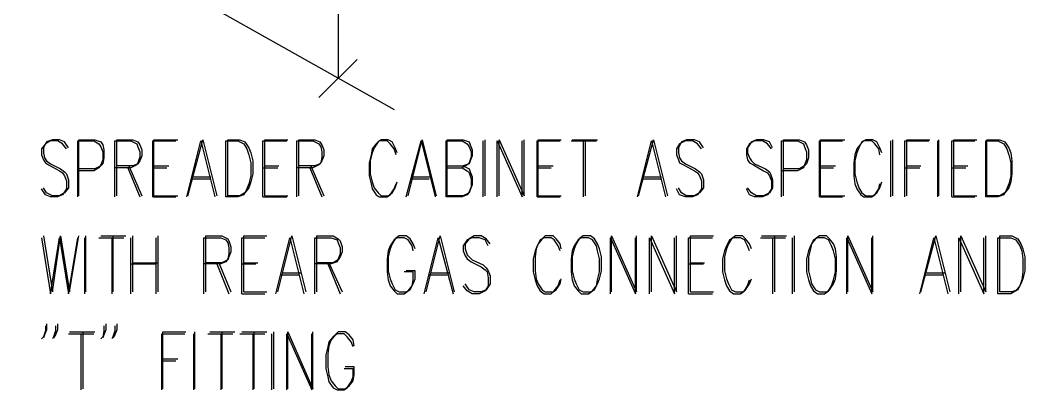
# Model space of a CAD drawing. Header units: metres. Extents: x 14 to 601, y -779 to -12.
# Drawn here: x 352.8 to 473.2, y -563.1 to -518.8 of the extents above; entities that cross this region are included whole.
import ezdxf

# ---------------------------------------------------------------- set-up
doc = ezdxf.new("R2010")
doc.units = ezdxf.units.M

msp = doc.modelspace()

# ---------------------------------------------------------------- linework, layer by layer
for p, q in [((390.88, -455.84), (390.88, -525.8)), ((284.56, -465.8), (397.6, -529.52)), ((388.6, -528.08), (393.16, -523.52)), ((355.96, -533.36), (355.6, -534.08)), ((356.44, -533.24), (355.84, -533.6)), ((356.68, -533.12), (355.96, -533.36)), ((357.28, -533.24), (356.44, -533.24)), ((357.52, -533.12), (356.68, -533.12)), ((357.88, -533.6), (357.28, -533.24)), ((358.12, -533.36), (357.52, -533.12)), ((358.6, -534.08), (358.12, -533.36)), ((359.68, -539.96), (359.68, -533.24)), ((359.68, -533.24), (361.6, -533.24)), ((359.8, -539.84), (359.8, -533.12)), ((359.8, -533.12), (361.72, -533.12)), ((361.6, -533.24), (362.2, -533.6)), ((361.72, -533.12), (362.44, -533.36)), ((362.44, -533.36), (362.68, -533.72)), ((364.12, -539.96), (364.12, -533.24)), ((364.12, -533.24), (366.04, -533.24)), ((364.36, -539.84), (364.36, -533.12)), ((364.36, -533.12), (366.28, -533.12)), ((366.04, -533.24), (366.76, -533.6)), ((366.28, -533.12), (366.88, -533.36)), ((366.88, -533.36), (367.12, -533.72)), ((368.68, -539.96), (368.68, -533.24)), ((368.68, -533.24), (371.44, -533.24)), ((368.8, -539.84), (368.8, -533.12)), ((368.8, -533.12), (371.68, -533.12)), ((372.76, -539.96), (374.44, -533.24)), ((372.88, -539.84), (374.68, -533.12)), ((374.44, -533.24), (376.12, -539.96)), ((374.68, -533.12), (376.36, -539.84)), ((377.44, -539.96), (377.44, -533.24)), ((377.44, -533.24), (378.88, -533.24)), ((377.68, -539.84), (377.68, -533.12)), ((377.68, -533.12), (379.12, -533.12)), ((378.88, -533.24), (379.6, -533.6)), ((379.12, -533.12), (379.72, -533.36)), ((379.72, -533.36), (380.2, -534.08)), ((381.88, -539.96), (381.88, -533.24)), ((381.88, -533.24), (384.76, -533.24)), ((382.12, -539.84), (382.12, -533.12)), ((382.12, -533.12), (384.88, -533.12)), ((385.96, -539.96), (385.96, -533.24)), ((385.96, -533.24), (387.88, -533.24)), ((386.2, -539.84), (386.2, -533.12)), ((386.2, -533.12), (388.12, -533.12)), ((387.88, -533.24), (388.6, -533.6)), ((388.12, -533.12), (388.72, -533.36)), ((388.72, -533.36), (388.96, -533.72)), ((395.68, -533.36), (395.2, -534.08)), ((395.8, -533.24), (395.44, -533.6)), ((396.04, -533.12), (395.68, -533.36)), ((396.76, -533.24), (395.8, -533.24)), ((396.88, -533.12), (396.04, -533.12)), ((397.12, -533.6), (396.76, -533.24)), ((397.36, -533.36), (396.88, -533.12)), ((397.72, -534.08), (397.36, -533.36)), ((399.04, -539.96), (400.84, -533.24)), ((399.28, -539.84), (400.96, -533.12)), ((400.84, -533.24), (402.52, -539.96)), ((400.96, -533.12), (402.64, -539.84)), ((403.84, -539.96), (403.84, -533.24)), ((403.84, -533.24), (405.76, -533.24)), ((403.96, -539.84), (403.96, -533.12)), ((403.96, -533.12), (405.88, -533.12)), ((405.76, -533.24), (406.36, -533.6)), ((405.88, -533.12), (406.6, -533.36)), ((406.6, -533.36), (406.72, -533.72)), ((408.28, -539.96), (408.28, -533.24)), ((408.52, -539.84), (408.52, -533.12)), ((409.96, -539.96), (409.96, -533.24)), ((409.96, -533.24), (412.96, -539.96)), ((410.2, -539.84), (410.2, -533.12)), ((410.2, -533.12), (413.2, -539.84)), ((412.96, -539.96), (412.96, -533.24)), ((413.2, -539.84), (413.2, -533.12)), ((414.76, -539.96), (414.76, -533.24)), ((414.76, -533.24), (417.52, -533.24)), ((414.88, -539.84), (414.88, -533.12)), ((414.88, -533.12), (417.64, -533.12)), ((418.84, -533.24), (421.84, -533.24)), ((418.96, -533.12), (421.96, -533.12)), ((420.28, -533.24), (420.28, -539.96)), ((420.52, -533.12), (420.52, -539.84)), ((426.76, -539.96), (428.44, -533.24)), ((426.88, -539.84), (428.68, -533.12)), ((428.44, -533.24), (430.12, -539.96)), ((428.68, -533.12), (430.36, -539.84)), ((432.04, -533.36), (431.68, -534.08)), ((432.52, -533.24), (431.8, -533.6)), ((432.64, -533.12), (432.04, -533.36)), ((433.36, -533.24), (432.52, -533.24)), ((433.6, -533.12), (432.64, -533.12)), ((433.96, -533.6), (433.36, -533.24)), ((434.2, -533.36), (433.6, -533.12)), ((434.68, -534.08), (434.2, -533.36)), ((440.44, -533.36), (439.96, -534.08)), ((440.8, -533.24), (440.2, -533.6)), ((441.04, -533.12), (440.44, -533.36)), ((441.76, -533.24), (440.8, -533.24)), ((441.88, -533.12), (441.04, -533.12)), ((442.36, -533.6), (441.76, -533.24)), ((442.6, -533.36), (441.88, -533.12)), ((442.96, -534.08), (442.6, -533.36)), ((444.04, -539.96), (444.04, -533.24)), ((444.04, -533.24), (445.96, -533.24)), ((444.28, -539.84), (444.28, -533.12)), ((444.28, -533.12), (446.2, -533.12)), ((445.96, -533.24), (446.68, -533.6)), ((446.2, -533.12), (446.8, -533.36)), ((446.8, -533.36), (447.04, -533.72)), ((448.6, -539.96), (448.6, -533.24)), ((448.6, -533.24), (451.36, -533.24)), ((448.72, -539.84), (448.72, -533.12)), ((448.72, -533.12), (451.6, -533.12)), ((453.64, -533.36), (453.28, -534.08)), ((453.88, -533.24), (453.52, -533.6)), ((454.12, -533.12), (453.64, -533.36)), ((454.84, -533.24), (453.88, -533.24)), ((454.96, -533.12), (454.12, -533.12)), ((455.2, -533.6), (454.84, -533.24)), ((455.44, -533.36), (454.96, -533.12)), ((455.8, -534.08), (455.44, -533.36)), ((457.12, -539.96), (457.12, -533.24)), ((457.36, -539.84), (457.36, -533.12)), ((458.8, -539.96), (458.8, -533.24)), ((458.8, -533.24), (461.68, -533.24)), ((459.04, -539.84), (459.04, -533.12)), ((459.04, -533.12), (461.8, -533.12)), ((462.76, -539.96), (462.76, -533.24)), ((462.88, -539.84), (462.88, -533.12)), ((464.44, -539.96), (464.44, -533.24)), ((464.44, -533.24), (467.2, -533.24)), ((464.68, -539.84), (464.68, -533.12)), ((464.68, -533.12), (467.44, -533.12)), ((468.52, -539.96), (468.52, -533.24)), ((468.52, -533.24), (469.96, -533.24)), ((468.64, -539.84), (468.64, -533.12)), ((468.64, -533.12), (470.2, -533.12)), ((469.96, -533.24), (470.68, -533.6)), ((470.2, -533.12), (470.8, -533.36)), ((470.8, -533.36), (471.28, -534.08)), ((355.84, -533.6), (355.36, -534.2)), ((355.36, -534.2), (355.36, -534.92)), ((355.6, -534.08), (355.6, -534.68)), ((358.36, -534.2), (357.88, -533.6)), ((362.2, -533.6), (362.44, -533.96)), ((362.44, -533.96), (362.68, -534.56)), ((362.68, -533.72), (362.8, -534.32)), ((362.68, -534.56), (362.68, -535.52)), ((362.8, -534.32), (362.8, -535.28)), ((366.76, -533.6), (366.88, -533.96)), ((366.88, -533.96), (367.12, -534.56)), ((367.12, -533.72), (367.36, -534.32)), ((367.12, -534.56), (367.12, -535.16)), ((367.36, -534.32), (367.36, -535.04)), ((379.6, -533.6), (379.96, -534.2)), ((379.96, -534.2), (380.2, -534.92)), ((380.2, -534.08), (380.44, -534.68)), ((388.6, -533.6), (388.84, -533.96)), ((388.84, -533.96), (388.96, -534.56)), ((388.96, -533.72), (389.2, -534.32)), ((388.96, -534.56), (388.96, -535.16)), ((389.2, -534.32), (389.2, -535.04)), ((394.96, -534.2), (394.84, -534.92)), ((395.44, -533.6), (394.96, -534.2)), ((395.2, -534.08), (394.96, -534.68)), ((397.6, -534.2), (397.12, -533.6)), ((397.84, -534.92), (397.6, -534.2)), ((397.96, -534.68), (397.72, -534.08)), ((406.36, -533.6), (406.6, -533.96)), ((406.6, -533.96), (406.84, -534.56)), ((406.72, -533.72), (406.96, -534.32)), ((406.84, -534.56), (406.84, -535.16)), ((406.96, -534.32), (406.96, -535.04)), ((431.8, -533.6), (431.44, -534.2)), ((431.44, -534.2), (431.44, -534.92)), ((431.68, -534.08), (431.68, -534.68)), ((434.44, -534.2), (433.96, -533.6)), ((440.2, -533.6), (439.84, -534.2)), ((439.84, -534.2), (439.84, -534.92)), ((439.96, -534.08), (439.96, -534.68)), ((442.84, -534.2), (442.36, -533.6)), ((446.68, -533.6), (446.8, -533.96)), ((446.8, -533.96), (447.04, -534.56)), ((447.04, -533.72), (447.28, -534.32)), ((447.04, -534.56), (447.04, -535.52)), ((447.28, -534.32), (447.28, -535.28)), ((453.04, -534.2), (452.8, -534.92)), ((453.52, -533.6), (453.04, -534.2)), ((453.28, -534.08), (453.04, -534.68)), ((455.68, -534.2), (455.2, -533.6)), ((455.8, -534.92), (455.68, -534.2)), ((456.04, -534.68), (455.8, -534.08)), ((470.68, -533.6), (471.04, -534.2)), ((471.04, -534.2), (471.28, -534.92)), ((471.28, -534.08), (471.52, -534.68)), ((355.36, -534.92), (355.6, -535.52)), ((355.6, -534.68), (355.72, -535.28)), ((355.6, -535.52), (355.84, -535.88)), ((355.72, -535.28), (355.96, -535.64)), ((355.96, -535.64), (356.44, -536)), ((362.68, -535.52), (362.44, -536.12)), ((362.8, -535.28), (362.68, -536)), ((367.12, -535.16), (366.88, -535.88)), ((367.12, -535.64), (366.88, -536)), ((367.36, -535.04), (367.12, -535.64)), ((380.2, -534.92), (380.44, -535.88)), ((380.44, -534.68), (380.68, -535.64)), ((380.68, -535.64), (380.68, -537.2)), ((388.96, -535.64), (388.72, -536)), ((388.96, -535.16), (388.84, -535.88)), ((389.2, -535.04), (388.96, -535.64)), ((394.84, -534.92), (394.6, -535.88)), ((394.96, -534.68), (394.72, -535.64)), ((394.72, -535.64), (394.72, -537.2)), ((406.84, -535.16), (406.6, -535.88)), ((406.72, -535.64), (406.6, -536)), ((406.96, -535.04), (406.72, -535.64)), ((431.44, -534.92), (431.68, -535.52)), ((431.68, -534.68), (431.8, -535.28)), ((431.68, -535.52), (431.8, -535.88)), ((431.8, -535.28), (432.04, -535.64)), ((432.04, -535.64), (432.52, -536)), ((439.84, -534.92), (439.96, -535.52)), ((439.96, -534.68), (440.2, -535.28)), ((439.96, -535.52), (440.2, -535.88)), ((440.2, -535.28), (440.44, -535.64)), ((440.44, -535.64), (440.8, -536)), ((447.04, -535.52), (446.8, -536.12)), ((447.28, -535.28), (447.04, -536)), ((452.8, -534.92), (452.68, -535.88)), ((453.04, -534.68), (452.8, -535.64)), ((452.8, -535.64), (452.8, -537.2)), ((471.28, -534.92), (471.52, -535.88)), ((471.52, -534.68), (471.64, -535.64)), ((471.64, -535.64), (471.64, -537.2)), ((355.84, -535.88), (356.2, -536.12)), ((356.2, -536.12), (357.52, -536.84)), ((356.44, -536), (357.64, -536.6)), ((357.52, -536.84), (357.88, -537.08)), ((357.64, -536.6), (358.12, -536.96)), ((358.12, -536.96), (358.36, -537.2)), ((361.6, -536.84), (359.68, -536.84)), ((361.72, -536.6), (359.8, -536.6)), ((362.2, -536.48), (361.6, -536.84)), ((362.44, -536.24), (361.72, -536.6)), ((362.44, -536.12), (362.2, -536.48)), ((362.68, -536), (362.44, -536.24)), ((366.04, -536.48), (364.12, -536.48)), ((366.28, -536.24), (364.36, -536.24)), ((365.68, -536.48), (367.12, -539.96)), ((365.8, -536.24), (367.36, -539.84)), ((366.76, -536.12), (366.04, -536.48)), ((366.88, -536), (366.28, -536.24)), ((366.88, -535.88), (366.76, -536.12)), ((368.68, -536.48), (370.36, -536.48)), ((368.8, -536.24), (370.6, -536.24)), ((380.44, -535.88), (380.44, -537.44)), ((381.88, -536.48), (383.68, -536.48)), ((382.12, -536.24), (383.8, -536.24)), ((387.88, -536.48), (385.96, -536.48)), ((388.12, -536.24), (386.2, -536.24)), ((387.52, -536.48), (388.96, -539.96)), ((387.64, -536.24), (389.2, -539.84)), ((388.6, -536.12), (387.88, -536.48)), ((388.72, -536), (388.12, -536.24)), ((388.84, -535.88), (388.6, -536.12)), ((394.6, -535.88), (394.6, -537.44)), ((403.84, -536.48), (405.76, -536.48)), ((403.96, -536.24), (405.88, -536.24)), ((406.36, -536.12), (405.76, -536.48)), ((405.76, -536.48), (406.36, -536.84)), ((406.6, -536), (405.88, -536.24)), ((405.88, -536.24), (406.6, -536.6)), ((406.6, -535.88), (406.36, -536.12)), ((406.36, -536.84), (406.6, -537.08)), ((406.6, -536.6), (406.72, -536.96)), ((406.72, -536.96), (406.96, -537.56)), ((414.76, -536.48), (416.44, -536.48)), ((414.88, -536.24), (416.68, -536.24)), ((431.8, -535.88), (432.28, -536.12)), ((432.28, -536.12), (433.6, -536.84)), ((432.52, -536), (433.72, -536.6)), ((433.6, -536.84), (433.96, -537.08)), ((433.72, -536.6), (434.2, -536.96)), ((434.2, -536.96), (434.44, -537.2)), ((440.2, -535.88), (440.68, -536.12)), ((440.68, -536.12), (441.88, -536.84)), ((440.8, -536), (442.12, -536.6)), ((441.88, -536.84), (442.36, -537.08)), ((442.12, -536.6), (442.6, -536.96)), ((442.6, -536.96), (442.72, -537.2)), ((445.96, -536.84), (444.04, -536.84)), ((446.2, -536.6), (444.28, -536.6)), ((446.68, -536.48), (445.96, -536.84)), ((446.8, -536.24), (446.2, -536.6)), ((446.8, -536.12), (446.68, -536.48)), ((447.04, -536), (446.8, -536.24)), ((448.6, -536.48), (450.28, -536.48)), ((448.72, -536.24), (450.52, -536.24)), ((452.68, -535.88), (452.68, -537.44)), ((458.8, -536.48), (460.6, -536.48)), ((459.04, -536.24), (460.72, -536.24)), ((464.44, -536.48), (466.12, -536.48)), ((464.68, -536.24), (466.36, -536.24)), ((471.52, -535.88), (471.52, -537.44)), ((357.88, -537.08), (358.12, -537.44)), ((358.12, -537.44), (358.36, -538.04)), ((358.36, -537.2), (358.6, -537.92)), ((358.36, -538.04), (358.36, -539)), ((358.6, -537.92), (358.6, -538.88)), ((373.36, -537.8), (375.52, -537.8)), ((373.6, -537.56), (375.64, -537.56)), ((380.44, -537.44), (380.2, -538.4)), ((380.44, -538.16), (380.2, -538.88)), ((380.68, -537.2), (380.44, -538.16)), ((394.6, -537.44), (394.84, -538.4)), ((394.72, -537.2), (394.96, -538.16)), ((394.96, -538.16), (395.2, -538.88)), ((397.72, -538.88), (397.96, -538.16)), ((399.76, -537.8), (401.8, -537.8)), ((399.88, -537.56), (402.04, -537.56)), ((406.6, -537.08), (406.84, -537.8)), ((406.84, -537.8), (406.84, -538.76)), ((406.96, -537.56), (406.96, -538.52)), ((427.36, -537.8), (429.52, -537.8)), ((427.6, -537.56), (429.64, -537.56)), ((433.96, -537.08), (434.2, -537.44)), ((434.2, -537.44), (434.44, -538.04)), ((434.44, -537.2), (434.68, -537.92)), ((434.44, -538.04), (434.44, -539)), ((434.68, -537.92), (434.68, -538.88)), ((442.36, -537.08), (442.6, -537.44)), ((442.6, -537.44), (442.84, -538.04)), ((442.72, -537.2), (442.96, -537.92)), ((442.84, -538.04), (442.84, -539)), ((442.96, -537.92), (442.96, -538.88)), ((452.68, -537.44), (452.8, -538.4)), ((452.8, -537.2), (453.04, -538.16)), ((453.04, -538.16), (453.28, -538.88)), ((455.8, -538.88), (456.04, -538.16)), ((471.52, -537.44), (471.28, -538.4)), ((471.52, -538.16), (471.28, -538.88)), ((471.64, -537.2), (471.52, -538.16)), ((355.84, -539.72), (355.36, -539)), ((355.96, -539.48), (355.6, -538.88)), ((356.68, -539.84), (355.96, -539.48)), ((358.12, -539.48), (357.52, -539.84)), ((358.36, -539), (357.88, -539.72)), ((358.6, -538.88), (358.12, -539.48)), ((379.72, -539.48), (379.12, -539.84)), ((379.96, -539), (379.6, -539.72)), ((380.2, -538.88), (379.72, -539.48)), ((380.2, -538.4), (379.96, -539)), ((394.84, -538.4), (394.96, -539)), ((394.96, -539), (395.44, -539.72)), ((395.2, -538.88), (395.68, -539.48)), ((395.68, -539.48), (396.04, -539.84)), ((396.88, -539.84), (397.36, -539.48)), ((397.12, -539.72), (397.6, -539)), ((397.36, -539.48), (397.72, -538.88)), ((397.6, -539), (397.84, -538.4)), ((406.6, -539.48), (405.88, -539.84)), ((406.6, -539.36), (406.36, -539.72)), ((406.84, -538.76), (406.6, -539.36)), ((406.72, -539.12), (406.6, -539.48)), ((406.96, -538.52), (406.72, -539.12)), ((431.8, -539.72), (431.44, -539)), ((432.04, -539.48), (431.68, -538.88)), ((432.64, -539.84), (432.04, -539.48)), ((434.2, -539.48), (433.6, -539.84)), ((434.44, -539), (433.96, -539.72)), ((434.68, -538.88), (434.2, -539.48)), ((440.2, -539.72), (439.84, -539)), ((440.44, -539.48), (439.96, -538.88)), ((441.04, -539.84), (440.44, -539.48)), ((442.6, -539.48), (441.88, -539.84)), ((442.84, -539), (442.36, -539.72)), ((442.96, -538.88), (442.6, -539.48)), ((452.8, -538.4), (453.04, -539)), ((453.04, -539), (453.52, -539.72)), ((453.28, -538.88), (453.64, -539.48)), ((453.64, -539.48), (454.12, -539.84)), ((454.96, -539.84), (455.44, -539.48)), ((455.2, -539.72), (455.68, -539)), ((455.44, -539.48), (455.8, -538.88)), ((455.68, -539), (455.8, -538.4)), ((470.8, -539.48), (470.2, -539.84)), ((471.04, -539), (470.68, -539.72)), ((471.28, -538.88), (470.8, -539.48)), ((471.28, -538.4), (471.04, -539)), ((356.44, -539.96), (355.84, -539.72)), ((357.28, -539.96), (356.44, -539.96)), ((357.52, -539.84), (356.68, -539.84)), ((357.88, -539.72), (357.28, -539.96)), ((368.68, -539.96), (371.44, -539.96)), ((368.8, -539.84), (371.68, -539.84)), ((378.88, -539.96), (377.44, -539.96)), ((379.12, -539.84), (377.68, -539.84)), ((379.6, -539.72), (378.88, -539.96)), ((381.88, -539.96), (384.76, -539.96)), ((382.12, -539.84), (384.88, -539.84)), ((395.44, -539.72), (395.8, -539.96)), ((395.8, -539.96), (396.76, -539.96)), ((396.04, -539.84), (396.88, -539.84)), ((396.76, -539.96), (397.12, -539.72)), ((405.76, -539.96), (403.84, -539.96)), ((405.88, -539.84), (403.96, -539.84)), ((406.36, -539.72), (405.76, -539.96)), ((414.76, -539.96), (417.52, -539.96)), ((414.88, -539.84), (417.64, -539.84)), ((432.52, -539.96), (431.8, -539.72)), ((433.36, -539.96), (432.52, -539.96)), ((433.6, -539.84), (432.64, -539.84)), ((433.96, -539.72), (433.36, -539.96)), ((440.8, -539.96), (440.2, -539.72)), ((441.76, -539.96), (440.8, -539.96)), ((441.88, -539.84), (441.04, -539.84)), ((442.36, -539.72), (441.76, -539.96)), ((448.6, -539.96), (451.36, -539.96)), ((448.72, -539.84), (451.6, -539.84)), ((453.52, -539.72), (453.88, -539.96)), ((453.88, -539.96), (454.84, -539.96)), ((454.12, -539.84), (454.96, -539.84)), ((454.84, -539.96), (455.2, -539.72)), ((464.44, -539.96), (467.2, -539.96)), ((464.68, -539.84), (467.44, -539.84)), ((469.96, -539.96), (468.52, -539.96)), ((470.2, -539.84), (468.64, -539.84)), ((470.68, -539.72), (469.96, -539.96)), ((355.36, -544.88), (356.44, -551.6)), ((355.6, -544.64), (356.68, -551.36)), ((356.44, -551.6), (357.52, -544.88)), ((356.68, -551.36), (357.64, -544.64)), ((357.52, -544.88), (358.6, -551.6)), ((357.64, -544.64), (358.72, -551.36)), ((358.6, -551.6), (359.68, -544.88)), ((358.72, -551.36), (359.8, -544.64)), ((360.52, -551.6), (360.52, -544.88)), ((360.64, -551.36), (360.64, -544.64)), ((362.2, -544.88), (365.2, -544.88)), ((362.44, -544.64), (365.44, -544.64)), ((363.76, -544.88), (363.76, -551.6)), ((363.88, -544.64), (363.88, -551.36)), ((366.04, -551.6), (366.04, -544.88)), ((366.28, -551.36), (366.28, -544.64)), ((369.04, -544.88), (369.04, -551.6)), ((369.28, -544.64), (369.28, -551.36)), ((374.8, -551.6), (374.8, -544.88)), ((374.8, -544.88), (376.84, -544.88)), ((375.04, -551.36), (375.04, -544.64)), ((375.04, -544.64), (376.96, -544.64)), ((376.84, -544.88), (377.44, -545.12)), ((376.96, -544.64), (377.68, -545)), ((377.44, -545.12), (377.68, -545.48)), ((377.68, -545), (377.8, -545.24)), ((377.68, -545.48), (377.8, -546.08)), ((377.8, -545.24), (378.04, -545.96)), ((379.36, -551.6), (379.36, -544.88)), ((379.36, -544.88), (382.12, -544.88)), ((379.6, -551.36), (379.6, -544.64)), ((379.6, -544.64), (382.36, -544.64)), ((383.44, -551.6), (385.12, -544.88)), ((383.68, -551.36), (385.36, -544.64)), ((385.12, -544.88), (386.8, -551.6)), ((385.36, -544.64), (387.04, -551.36)), ((388.12, -551.6), (388.12, -544.88)), ((388.12, -544.88), (390.04, -544.88)), ((388.36, -551.36), (388.36, -544.64)), ((388.36, -544.64), (390.28, -544.64)), ((390.04, -544.88), (390.76, -545.12)), ((390.28, -544.64), (390.88, -545)), ((390.76, -545.12), (390.88, -545.48)), ((390.88, -545), (391.12, -545.24)), ((390.88, -545.48), (391.12, -546.08)), ((391.12, -545.24), (391.36, -545.96)), ((397.6, -545.12), (397.12, -545.84)), ((397.72, -545), (397.36, -545.6)), ((397.96, -544.88), (397.6, -545.12)), ((398.2, -544.64), (397.72, -545)), ((398.8, -544.88), (397.96, -544.88)), ((399.04, -544.64), (398.2, -544.64)), ((399.28, -545.12), (398.8, -544.88)), ((399.52, -545), (399.04, -544.64)), ((399.76, -545.84), (399.28, -545.12)), ((399.88, -545.6), (399.52, -545)), ((401.2, -551.6), (402.88, -544.88)), ((401.44, -551.36), (403.12, -544.64)), ((402.88, -544.88), (404.68, -551.6)), ((403.12, -544.64), (404.8, -551.36)), ((406.36, -545.12), (405.88, -545.84)), ((406.6, -545), (406.12, -545.6)), ((406.96, -544.88), (406.36, -545.12)), ((407.2, -544.64), (406.6, -545)), ((407.8, -544.88), (406.96, -544.88)), ((408.04, -544.64), (407.2, -544.64)), ((408.52, -545.12), (407.8, -544.88)), ((408.64, -545), (408.04, -544.64)), ((408.88, -545.84), (408.52, -545.12)), ((409.12, -545.6), (408.64, -545)), ((415.12, -545.12), (414.76, -545.84)), ((415.36, -545), (414.88, -545.6)), ((415.6, -544.88), (415.12, -545.12)), ((415.72, -544.64), (415.36, -545)), ((416.44, -544.88), (415.6, -544.88)), ((416.68, -544.64), (415.72, -544.64)), ((416.8, -545.12), (416.44, -544.88)), ((417.04, -545), (416.68, -544.64)), ((417.28, -545.84), (416.8, -545.12)), ((417.52, -545.6), (417.04, -545)), ((419.68, -545.12), (419.2, -545.84)), ((419.8, -545), (419.44, -545.6)), ((420.04, -544.88), (419.68, -545.12)), ((420.28, -544.64), (419.8, -545)), ((420.88, -544.88), (420.04, -544.88)), ((421.12, -544.64), (420.28, -544.64)), ((421.36, -545.12), (420.88, -544.88)), ((421.6, -545), (421.12, -544.64)), ((421.84, -545.84), (421.36, -545.12)), ((421.96, -545.6), (421.6, -545)), ((423.52, -551.6), (423.52, -544.88)), ((423.52, -544.88), (426.52, -551.6)), ((423.64, -551.36), (423.64, -544.64)), ((423.64, -544.64), (426.64, -551.36)), ((426.52, -551.6), (426.52, -544.88)), ((426.64, -551.36), (426.64, -544.64)), ((428.2, -551.6), (428.2, -544.88)), ((428.2, -544.88), (431.2, -551.6)), ((428.44, -551.36), (428.44, -544.64)), ((428.44, -544.64), (431.44, -551.36)), ((431.2, -551.6), (431.2, -544.88)), ((431.44, -551.36), (431.44, -544.64)), ((432.88, -551.6), (432.88, -544.88)), ((432.88, -544.88), (435.76, -544.88)), ((433.12, -551.36), (433.12, -544.64)), ((433.12, -544.64), (435.88, -544.64)), ((437.8, -545.12), (437.44, -545.84)), ((438.04, -545), (437.68, -545.6)), ((438.28, -544.88), (437.8, -545.12)), ((438.52, -544.64), (438.04, -545)), ((439.12, -544.88), (438.28, -544.88)), ((439.36, -544.64), (438.52, -544.64)), ((439.6, -545.12), (439.12, -544.88)), ((439.72, -545), (439.36, -544.64)), ((439.96, -545.84), (439.6, -545.12)), ((440.2, -545.6), (439.72, -545)), ((441.52, -544.88), (444.52, -544.88)), ((441.64, -544.64), (444.64, -544.64)), ((442.96, -544.88), (442.96, -551.6)), ((443.2, -544.64), (443.2, -551.36)), ((445.36, -551.6), (445.36, -544.88)), ((445.6, -551.36), (445.6, -544.64)), ((447.88, -545.12), (447.52, -545.84)), ((448.12, -545), (447.64, -545.6)), ((448.36, -544.88), (447.88, -545.12)), ((448.6, -544.64), (448.12, -545)), ((449.2, -544.88), (448.36, -544.88)), ((449.44, -544.64), (448.6, -544.64)), ((449.68, -545.12), (449.2, -544.88)), ((449.8, -545), (449.44, -544.64)), ((450.04, -545.84), (449.68, -545.12)), ((450.28, -545.6), (449.8, -545)), ((451.84, -551.6), (451.84, -544.88)), ((451.84, -544.88), (454.84, -551.6)), ((451.96, -551.36), (451.96, -544.64)), ((451.96, -544.64), (454.96, -551.36)), ((454.84, -551.6), (454.84, -544.88)), ((454.96, -551.36), (454.96, -544.64)), ((460.6, -551.6), (462.28, -544.88)), ((460.72, -551.36), (462.52, -544.64)), ((462.28, -544.88), (463.96, -551.6)), ((462.52, -544.64), (464.2, -551.36)), ((465.28, -551.6), (465.28, -544.88)), ((465.28, -544.88), (468.28, -551.6)), ((465.52, -551.36), (465.52, -544.64)), ((465.52, -544.64), (468.52, -551.36)), ((468.28, -551.6), (468.28, -544.88)), ((468.52, -551.36), (468.52, -544.64)), ((469.96, -551.6), (469.96, -544.88)), ((469.96, -544.88), (471.52, -544.88)), ((470.2, -551.36), (470.2, -544.64)), ((470.2, -544.64), (471.64, -544.64)), ((471.52, -544.88), (472.12, -545.12)), ((471.64, -544.64), (472.36, -545)), ((472.12, -545.12), (472.6, -545.84)), ((472.36, -545), (472.72, -545.6)), ((377.8, -546.08), (377.8, -546.8)), ((378.04, -546.56), (377.8, -547.16)), ((378.04, -545.96), (378.04, -546.56)), ((391.12, -546.08), (391.12, -546.8)), ((391.36, -546.56), (391.12, -547.16)), ((391.36, -545.96), (391.36, -546.56)), ((396.88, -546.44), (396.76, -547.4)), ((397.12, -545.84), (396.88, -546.44)), ((397.12, -546.2), (396.88, -547.16)), ((397.36, -545.6), (397.12, -546.2)), ((399.88, -546.44), (399.76, -545.84)), ((400.12, -546.2), (399.88, -545.6)), ((405.88, -545.84), (405.88, -546.44)), ((405.88, -546.44), (406.12, -547.04)), ((406.12, -545.6), (406.12, -546.2)), ((406.12, -546.2), (406.36, -546.92)), ((414.52, -546.44), (414.28, -547.4)), ((414.76, -545.84), (414.52, -546.44)), ((414.64, -546.2), (414.52, -547.16)), ((414.88, -545.6), (414.64, -546.2)), ((417.52, -546.44), (417.28, -545.84)), ((417.64, -546.2), (417.52, -545.6)), ((418.96, -546.44), (418.84, -547.4)), ((419.2, -545.84), (418.96, -546.44)), ((419.2, -546.2), (418.96, -547.16)), ((419.44, -545.6), (419.2, -546.2)), ((421.96, -546.44), (421.84, -545.84)), ((422.2, -546.2), (421.96, -545.6)), ((422.2, -547.4), (421.96, -546.44)), ((422.44, -547.16), (422.2, -546.2)), ((437.2, -546.44), (436.96, -547.4)), ((437.44, -545.84), (437.2, -546.44)), ((437.44, -546.2), (437.2, -547.16)), ((437.68, -545.6), (437.44, -546.2)), ((440.2, -546.44), (439.96, -545.84)), ((440.44, -546.2), (440.2, -545.6)), ((447.28, -546.44), (447.04, -547.4)), ((447.52, -545.84), (447.28, -546.44)), ((447.52, -546.2), (447.28, -547.16)), ((447.64, -545.6), (447.52, -546.2)), ((450.28, -546.44), (450.04, -545.84)), ((450.52, -546.2), (450.28, -545.6)), ((450.52, -547.4), (450.28, -546.44)), ((450.64, -547.16), (450.52, -546.2)), ((472.6, -545.84), (472.84, -546.44)), ((472.72, -545.6), (472.96, -546.2)), ((472.84, -546.44), (472.96, -547.4)), ((472.96, -546.2), (473.2, -547.16)), ((366.28, -547.88), (369.28, -547.88)), ((376.96, -547.88), (375.04, -547.88)), ((376.6, -547.88), (378.04, -551.36)), ((377.44, -547.76), (376.84, -548)), ((377.68, -547.52), (376.96, -547.88)), ((377.68, -547.4), (377.44, -547.76)), ((377.8, -546.8), (377.68, -547.4)), ((377.8, -547.16), (377.68, -547.52)), ((379.6, -547.88), (381.28, -547.88)), ((390.28, -547.88), (388.36, -547.88)), ((389.8, -547.88), (391.36, -551.36)), ((390.76, -547.76), (390.04, -548)), ((390.88, -547.52), (390.28, -547.88)), ((390.88, -547.4), (390.76, -547.76)), ((391.12, -546.8), (390.88, -547.4)), ((391.12, -547.16), (390.88, -547.52)), ((396.76, -547.4), (396.76, -548.96)), ((396.88, -547.16), (396.88, -548.84)), ((406.12, -547.04), (406.36, -547.4)), ((406.36, -546.92), (406.6, -547.16)), ((406.36, -547.4), (406.84, -547.76)), ((406.6, -547.16), (406.96, -547.52)), ((406.84, -547.76), (408.04, -548.36)), ((406.96, -547.52), (408.28, -548.12)), ((414.28, -547.4), (414.28, -548.96)), ((414.52, -547.16), (414.52, -548.84)), ((418.84, -547.4), (418.84, -548.96)), ((418.96, -547.16), (418.96, -548.84)), ((422.2, -548.96), (422.2, -547.4)), ((422.44, -548.84), (422.44, -547.16)), ((433.12, -547.88), (434.8, -547.88)), ((436.96, -547.4), (436.96, -548.96)), ((437.2, -547.16), (437.2, -548.84)), ((447.04, -547.4), (447.04, -548.96)), ((447.28, -547.16), (447.28, -548.84)), ((450.52, -548.96), (450.52, -547.4)), ((450.64, -548.84), (450.64, -547.16)), ((472.96, -547.4), (472.96, -548.96)), ((473.2, -547.16), (473.2, -548.84)), ((366.04, -548), (369.04, -548)), ((376.84, -548), (374.8, -548)), ((376.36, -548), (377.8, -551.6)), ((379.36, -548), (381.04, -548)), ((384.28, -549.08), (386.44, -549.08)), ((390.04, -548), (388.12, -548)), ((389.68, -548), (391.12, -551.6)), ((396.76, -548.96), (396.88, -549.92)), ((396.88, -548.84), (397.12, -549.8)), ((399.88, -548.96), (398.8, -548.96)), ((400.12, -548.84), (399.04, -548.84)), ((399.88, -549.92), (399.88, -548.96)), ((400.12, -549.8), (400.12, -548.84)), ((402.04, -549.08), (404.2, -549.08)), ((408.04, -548.36), (408.52, -548.72)), ((408.28, -548.12), (408.64, -548.48)), ((408.52, -548.72), (408.76, -548.96)), ((408.64, -548.48), (408.88, -548.84)), ((408.76, -548.96), (408.88, -549.68)), ((408.88, -548.84), (409.12, -549.44)), ((414.28, -548.96), (414.52, -549.92)), ((414.52, -548.84), (414.64, -549.8)), ((418.84, -548.96), (418.96, -549.92)), ((418.96, -548.84), (419.2, -549.8)), ((421.96, -549.92), (422.2, -548.96)), ((422.2, -549.8), (422.44, -548.84)), ((432.88, -548), (434.68, -548)), ((436.96, -548.96), (437.2, -549.92)), ((437.2, -548.84), (437.44, -549.8)), ((447.04, -548.96), (447.28, -549.92)), ((447.28, -548.84), (447.52, -549.8)), ((450.28, -549.92), (450.52, -548.96)), ((450.52, -549.8), (450.64, -548.84)), ((461.44, -549.08), (463.6, -549.08)), ((472.96, -548.96), (472.84, -549.92)), ((473.2, -548.84), (472.96, -549.8)), ((384.04, -549.32), (386.2, -549.32)), ((396.88, -549.92), (397.12, -550.64)), ((397.12, -549.8), (397.36, -550.4)), ((399.76, -550.64), (399.88, -549.92)), ((399.88, -550.4), (400.12, -549.8)), ((401.8, -549.32), (403.96, -549.32)), ((408.88, -549.68), (408.88, -550.64)), ((409.12, -549.44), (409.12, -550.4)), ((414.52, -549.92), (414.76, -550.64)), ((414.64, -549.8), (414.88, -550.4)), ((417.28, -550.64), (417.52, -549.92)), ((417.52, -550.4), (417.64, -549.8)), ((418.96, -549.92), (419.2, -550.64)), ((419.2, -549.8), (419.44, -550.4)), ((421.84, -550.64), (421.96, -549.92)), ((421.96, -550.4), (422.2, -549.8)), ((437.2, -549.92), (437.44, -550.64)), ((437.44, -549.8), (437.68, -550.4)), ((439.96, -550.64), (440.2, -549.92)), ((440.2, -550.4), (440.44, -549.8)), ((447.28, -549.92), (447.52, -550.64)), ((447.52, -549.8), (447.64, -550.4)), ((450.04, -550.64), (450.28, -549.92)), ((450.28, -550.4), (450.52, -549.8)), ((461.2, -549.32), (463.36, -549.32)), ((472.84, -549.92), (472.6, -550.64)), ((472.96, -549.8), (472.72, -550.4)), ((379.6, -551.36), (382.36, -551.36)), ((397.12, -550.64), (397.6, -551.24)), ((397.36, -550.4), (397.72, -551.12)), ((397.6, -551.24), (397.96, -551.6)), ((397.72, -551.12), (398.2, -551.36)), ((398.2, -551.36), (399.04, -551.36)), ((398.8, -551.6), (399.28, -551.24)), ((399.04, -551.36), (399.52, -551.12)), ((399.28, -551.24), (399.76, -550.64)), ((399.52, -551.12), (399.88, -550.4)), ((406.36, -551.24), (405.88, -550.64)), ((406.6, -551.12), (406.12, -550.4)), ((406.96, -551.6), (406.36, -551.24)), ((407.2, -551.36), (406.6, -551.12)), ((408.04, -551.36), (407.2, -551.36)), ((408.52, -551.24), (407.8, -551.6)), ((408.64, -551.12), (408.04, -551.36)), ((408.88, -550.64), (408.52, -551.24)), ((409.12, -550.4), (408.64, -551.12)), ((414.76, -550.64), (415.12, -551.24)), ((414.88, -550.4), (415.36, -551.12)), ((415.12, -551.24), (415.6, -551.6)), ((415.36, -551.12), (415.72, -551.36)), ((415.72, -551.36), (416.68, -551.36)), ((416.44, -551.6), (416.8, -551.24)), ((416.68, -551.36), (417.04, -551.12)), ((416.8, -551.24), (417.28, -550.64)), ((417.04, -551.12), (417.52, -550.4)), ((419.2, -550.64), (419.68, -551.24)), ((419.44, -550.4), (419.8, -551.12)), ((419.68, -551.24), (420.04, -551.6)), ((419.8, -551.12), (420.28, -551.36)), ((420.28, -551.36), (421.12, -551.36)), ((420.88, -551.6), (421.36, -551.24)), ((421.12, -551.36), (421.6, -551.12)), ((421.36, -551.24), (421.84, -550.64)), ((421.6, -551.12), (421.96, -550.4)), ((433.12, -551.36), (435.88, -551.36)), ((437.44, -550.64), (437.8, -551.24)), ((437.68, -550.4), (438.04, -551.12)), ((437.8, -551.24), (438.28, -551.6)), ((438.04, -551.12), (438.52, -551.36)), ((438.52, -551.36), (439.36, -551.36)), ((439.12, -551.6), (439.6, -551.24)), ((439.36, -551.36), (439.72, -551.12)), ((439.6, -551.24), (439.96, -550.64)), ((439.72, -551.12), (440.2, -550.4)), ((447.52, -550.64), (447.88, -551.24)), ((447.64, -550.4), (448.12, -551.12)), ((447.88, -551.24), (448.36, -551.6)), ((448.12, -551.12), (448.6, -551.36)), ((448.6, -551.36), (449.44, -551.36)), ((449.2, -551.6), (449.68, -551.24)), ((449.44, -551.36), (449.8, -551.12)), ((449.68, -551.24), (450.04, -550.64)), ((449.8, -551.12), (450.28, -550.4)), ((471.64, -551.36), (470.2, -551.36)), ((472.12, -551.24), (471.52, -551.6)), ((472.36, -551.12), (471.64, -551.36)), ((472.6, -550.64), (472.12, -551.24)), ((472.72, -550.4), (472.36, -551.12)), ((379.36, -551.6), (382.12, -551.6)), ((397.96, -551.6), (398.8, -551.6)), ((407.8, -551.6), (406.96, -551.6)), ((415.6, -551.6), (416.44, -551.6)), ((420.04, -551.6), (420.88, -551.6)), ((432.88, -551.6), (435.76, -551.6)), ((438.28, -551.6), (439.12, -551.6)), ((448.36, -551.6), (449.2, -551.6)), ((471.52, -551.6), (469.96, -551.6)), ((355.84, -556.04), (355.6, -556.76)), ((355.96, -555.92), (355.72, -556.52)), ((355.84, -555.44), (355.84, -556.04)), ((355.96, -555.2), (355.96, -555.92)), ((357.04, -556.04), (356.8, -556.76)), ((357.04, -555.44), (357.04, -556.04)), ((357.28, -555.92), (357.04, -556.52)), ((357.28, -555.2), (357.28, -555.92)), ((358.72, -556.16), (361.72, -556.16)), ((360.28, -556.16), (360.28, -563)), ((362.8, -556.04), (362.68, -556.76)), ((362.8, -555.44), (362.8, -556.04)), ((363.04, -555.92), (362.8, -556.52)), ((363.04, -555.2), (363.04, -555.92)), ((364.12, -556.04), (363.88, -556.76)), ((364.12, -555.44), (364.12, -556.04)), ((364.36, -555.92), (364.12, -556.52)), ((364.36, -555.2), (364.36, -555.92)), ((369.88, -563), (369.88, -556.16)), ((369.88, -556.16), (372.64, -556.16)), ((373.72, -563), (373.72, -556.16)), ((375.52, -556.16), (378.52, -556.16)), ((376.96, -556.16), (376.96, -563)), ((379.36, -556.16), (382.36, -556.16)), ((380.8, -556.16), (380.8, -563)), ((383.2, -563), (383.2, -556.16)), ((384.88, -563), (384.88, -556.16)), ((384.88, -556.16), (387.88, -563)), ((387.88, -563), (387.88, -556.16)), ((390.88, -556.16), (390.52, -556.52)), ((391.72, -556.16), (390.88, -556.16)), ((392.2, -556.52), (391.72, -556.16)), ((355.6, -556.76), (355.36, -557)), ((355.72, -556.52), (355.6, -556.88)), ((356.8, -556.76), (356.68, -557)), ((357.04, -556.52), (356.8, -556.88)), ((358.6, -556.4), (361.6, -556.4)), ((360.04, -556.4), (360.04, -563.12)), ((362.68, -556.76), (362.44, -557)), ((362.8, -556.52), (362.68, -556.88)), ((363.88, -556.76), (363.76, -557)), ((364.12, -556.52), (363.88, -556.88)), ((369.76, -563.12), (369.76, -556.4)), ((369.76, -556.4), (372.52, -556.4)), ((373.6, -563.12), (373.6, -556.4)), ((375.28, -556.4), (378.28, -556.4)), ((376.84, -556.4), (376.84, -563.12)), ((379.12, -556.4), (382.12, -556.4)), ((380.68, -556.4), (380.68, -563.12)), ((382.96, -563.12), (382.96, -556.4)), ((384.76, -563.12), (384.76, -556.4)), ((384.76, -556.4), (387.76, -563.12)), ((387.76, -563.12), (387.76, -556.4)), ((389.8, -557.36), (389.68, -557.96)), ((390.28, -556.76), (389.8, -557.36)), ((390.04, -557.12), (389.8, -557.84)), ((390.52, -556.52), (390.04, -557.12)), ((390.76, -556.4), (390.28, -556.76)), ((391.6, -556.4), (390.76, -556.4)), ((391.96, -556.76), (391.6, -556.4)), ((392.44, -557.36), (391.96, -556.76)), ((392.68, -557.12), (392.2, -556.52)), ((392.68, -557.96), (392.44, -557.36)), ((392.8, -557.84), (392.68, -557.12)), ((389.68, -557.96), (389.44, -558.92)), ((389.8, -557.84), (389.68, -558.8)), ((369.76, -559.64), (371.44, -559.64)), ((369.88, -559.4), (371.68, -559.4)), ((389.44, -558.92), (389.44, -560.6)), ((389.68, -558.8), (389.68, -560.36)), ((389.44, -560.6), (389.68, -561.56)), ((389.68, -560.36), (389.8, -561.32)), ((392.68, -560.6), (391.6, -560.6)), ((392.8, -560.36), (391.72, -560.36)), ((392.68, -561.56), (392.68, -560.6)), ((392.8, -561.32), (392.8, -560.36)), ((389.68, -561.56), (389.8, -562.16)), ((389.8, -561.32), (390.04, -562.04)), ((389.8, -562.16), (390.28, -562.88)), ((390.04, -562.04), (390.52, -562.64)), ((391.96, -562.88), (392.44, -562.16)), ((392.2, -562.64), (392.68, -562.04)), ((392.44, -562.16), (392.68, -561.56)), ((392.68, -562.04), (392.8, -561.32)), ((390.28, -562.88), (390.76, -563.12)), ((390.52, -562.64), (390.88, -563)), ((390.76, -563.12), (391.6, -563.12)), ((390.88, -563), (391.72, -563)), ((391.6, -563.12), (391.96, -562.88)), ((391.72, -563), (392.2, -562.64))]:
    msp.add_line(p, q)

doc.saveas('drawing.dxf')
